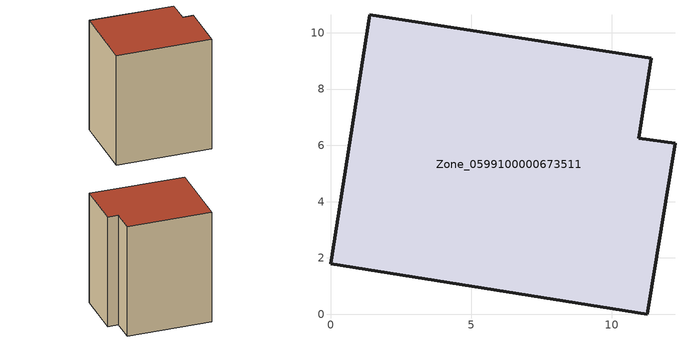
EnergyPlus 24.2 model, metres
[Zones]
Zone_0599100000673511
 floor ground (C_G): 0,1.8 1.39,10.64 11.39,9.09 10.96,6.25 12.24,6.08 11.26,0 z0
 wall outside (C_F): 1.39,10.64 0,1.8 11.26,0 12.24,6.08 10.96,6.25 11.39,9.09 1.39,10.64 z0:13.95
 roof outside (C_R): 0,1.8 11.26,0 12.24,6.08 10.96,6.25 11.39,9.09 1.39,10.64 z13.95
[BUILDING]
Pand.0599100000673511: North Axis=0; Terrain=City; Loads Convergence Tolerance Value=0.04; Temperature Convergence Tolerance Value=0.4; Solar Distribution=FullExterior; Maximum Number of Warmup Days=25; Minimum Number of Warmup Days=1
[Site:Location]
Rotterdam.The.Hague.AP_ZH_NLD Design_Conditions: Latitude=51.96; Longitude=4.45; Time Zone=1; Elevation=-4.5
[SITE:GROUNDTEMPERATURE:BUILDINGSURFACE]
18, 18, 18, 18, 18, 18, 18, 18, 18, 18, 18, 18
[MATERIAL] Thermal Absorptance=0.9; Solar Absorptance=0.7; Visible Absorptance=0.7
Name | Roughness | Thickness | Conductivity | Density | Specific Heat
G.TI.1946 | MediumSmooth | 0.15 | 1 | 540 | 1210
F.TI.1946 | Rough | 0.3 | 0.857143 | 1920 | 840
R.TI.1946 | MediumRough | 0.2 | 0.1 | 1500 | 1000
[CONSTRUCTION]
C_G: G.TI.1946
C_F: F.TI.1946
C_R: R.TI.1946
[ZONE]
Zone_0599100000673511: Type=1; Multiplier=1; Ceiling Height=Autocalculate; Volume=Autocalculate; Floor Area=autocalculate; Part of Total Floor Area=Yes
[ZONEINFILTRATION:DESIGNFLOWRATE]
Infil_Zone_0599100000673511: Zone or ZoneList or Space or SpaceList=Zone_0599100000673511; Schedule=AlwaysOn; Design Flow Rate Calculation Method=Flow/Area; Flow Rate per Floor Area=0.003; Constant Term Coefficient=1; Temperature Term Coefficient=0; Velocity Term Coefficient=0; Velocity Squared Term Coefficient=0
[HVACTEMPLATE:ZONE:IDEALLOADSAIRSYSTEM]
Zone_0599100000673511: Maximum Heating Supply Air Temperature=50; Minimum Cooling Supply Air Temperature=13; Maximum Heating Supply Air Humidity Ratio=0.0156; Minimum Cooling Supply Air Humidity Ratio=0.0077; Heating Limit=NoLimit; Cooling Limit=NoLimit; Dehumidification Control Type=ConstantSensibleHeatRatio; Cooling Sensible Heat Ratio=0.7; Dehumidification Setpoint=60; Humidification Control Type=None; Humidification Setpoint=30; Outdoor Air Method=None; Outdoor Air Flow Rate per Person=0.00944; Outdoor Air Flow Rate per Zone Floor Area=0; Outdoor Air Flow Rate per Zone=0; Demand Controlled Ventilation Type=None; Outdoor Air Economizer Type=NoEconomizer; Heat Recovery Type=None; Sensible Heat Recovery Effectiveness=0.7; Latent Heat Recovery Effectiveness=0.65
[ZONECONTROL:THERMOSTAT]
ThermostatControl_Zone_0599100000673511: Zone or ZoneList=Zone_0599100000673511; Control Type Schedule=DualSetpointControlType; Control 1=Thermostat_Zone_0599100000673511; Temperature Difference Between Cutout And Setpoint=0
[THERMOSTATSETPOINT:DUALSETPOINT]
Thermostat_Zone_0599100000673511: Heating Setpoint Temperature Schedule=HeatingSetpoint_Zone_0599100000673511; Cooling Setpoint Temperature Schedule=CoolingSetpoint_Zone_0599100000673511
[SCHEDULE:COMPACT]
HeatingSetpoint_Zone_0599100000673511: Through: 12/31, For: AllDays, Until: 24:00, 21
CoolingSetpoint_Zone_0599100000673511: Through: 12/31, For: AllDays, Until: 24:00, 24
DualSetpointControlType: Through: 12/31, For: AllDays, Until: 24:00, 4
AlwaysOn: Through: 12/31, For: AllDays, Until: 24:00, 1
